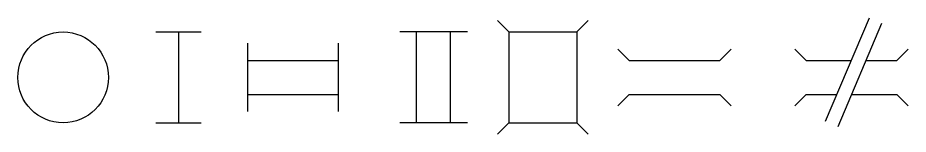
# Model space of a CAD drawing. Extents: x 12 to 335, y -4 to 63.
# Drawn here: x 91.7 to 170.3, y 49.4 to 59.6 of the extents above; entities that cross this region are included whole.
import ezdxf

# ---------------------------------------------------------------- set-up
doc = ezdxf.new("R2010")
doc.units = 0
doc.header["$MEASUREMENT"] = 0
doc.layers.add('BANGUNAN', color=7, linetype='Continuous')

# ---------------------------------------------------------------- blocks, each defined once
blk = doc.blocks.new('B7')
at = {"lineweight": 30}
for p, q in [((-3, 4), (-4, 5)), ((3, 4), (4, 5)), ((-3, 4), (3, 4)), ((-3, 4), (-3, -4)), ((3, 4), (3, -4)), ((-3, -4), (-4, -5)), ((-3, -4), (3, -4)), ((3, -4), (4, -5))]:
    blk.add_line(p, q, dxfattribs=at)
blk = doc.blocks.new('B3')
at = {"lineweight": 30}
blk.add_circle((0, 0), 4, dxfattribs=at)
blk = doc.blocks.new('B4')
for p, q in [((-2, 4), (2, 4)), ((0, 4), (0, -4)), ((-2, -4), (2, -4))]:
    blk.add_line(p, q)
blk = doc.blocks.new('B5')
for p, q in [((-4, -3), (-4, 3)), ((4, -3), (4, 3)), ((-4, 1.5), (4, 1.5)), ((-4, -1.5), (4, -1.5))]:
    blk.add_line(p, q)
blk = doc.blocks.new('B6')
for p, q in [((3, 4), (-3, 4)), ((-1.5, -4), (-1.5, 4)), ((1.5, -4), (1.5, 4)), ((3, -4), (-3, -4))]:
    blk.add_line(p, q)
blk = doc.blocks.new('B8')
for p, q in [((-5, 2.5), (-4, 1.5)), ((4, 1.5), (5, 2.5)), ((-4, 1.5), (4, 1.5)), ((-4, -1.5), (-5, -2.5)), ((-4, -1.5), (4, -1.5)), ((4, -1.5), (5, -2.5))]:
    blk.add_line(p, q)
blk = doc.blocks.new('B9')
for p, q in [((-2.294, -3.868), (1.574, 5.245)), ((-1.189, -4.337), (2.679, 4.776)), ((-5, 2.5), (-4, 1.5)), ((4, 1.5), (5, 2.5)), ((-4, 1.5), (-0.015, 1.5)), ((1.289, 1.5), (4, 1.5)), ((-4, -1.5), (-5, -2.5)), ((-4, -1.5), (-1.289, -1.5)), ((0.015, -1.5), (4, -1.5)), ((4, -1.5), (5, -2.5))]:
    blk.add_line(p, q)

msp = doc.modelspace()

# ---------------------------------------------------------------- block references
at = {"layer": 'BANGUNAN', "color": 4, "lineweight": -3, "ltscale": 20}
for name, p in [('B7', (138.084, 54.394)), ('B3', (95.75, 54.394))]:
    msp.add_blockref(name, p, dxfattribs=at)
at = {"layer": 'BANGUNAN'}
for name, p in [('B9', (165.346, 54.394)), ('B4', (105.926, 54.394)), ('B6', (128.458, 54.394)), ('B5', (116.061, 54.394)), ('B8', (149.726, 54.394))]:
    msp.add_blockref(name, p, dxfattribs=at)

doc.saveas('drawing.dxf')
